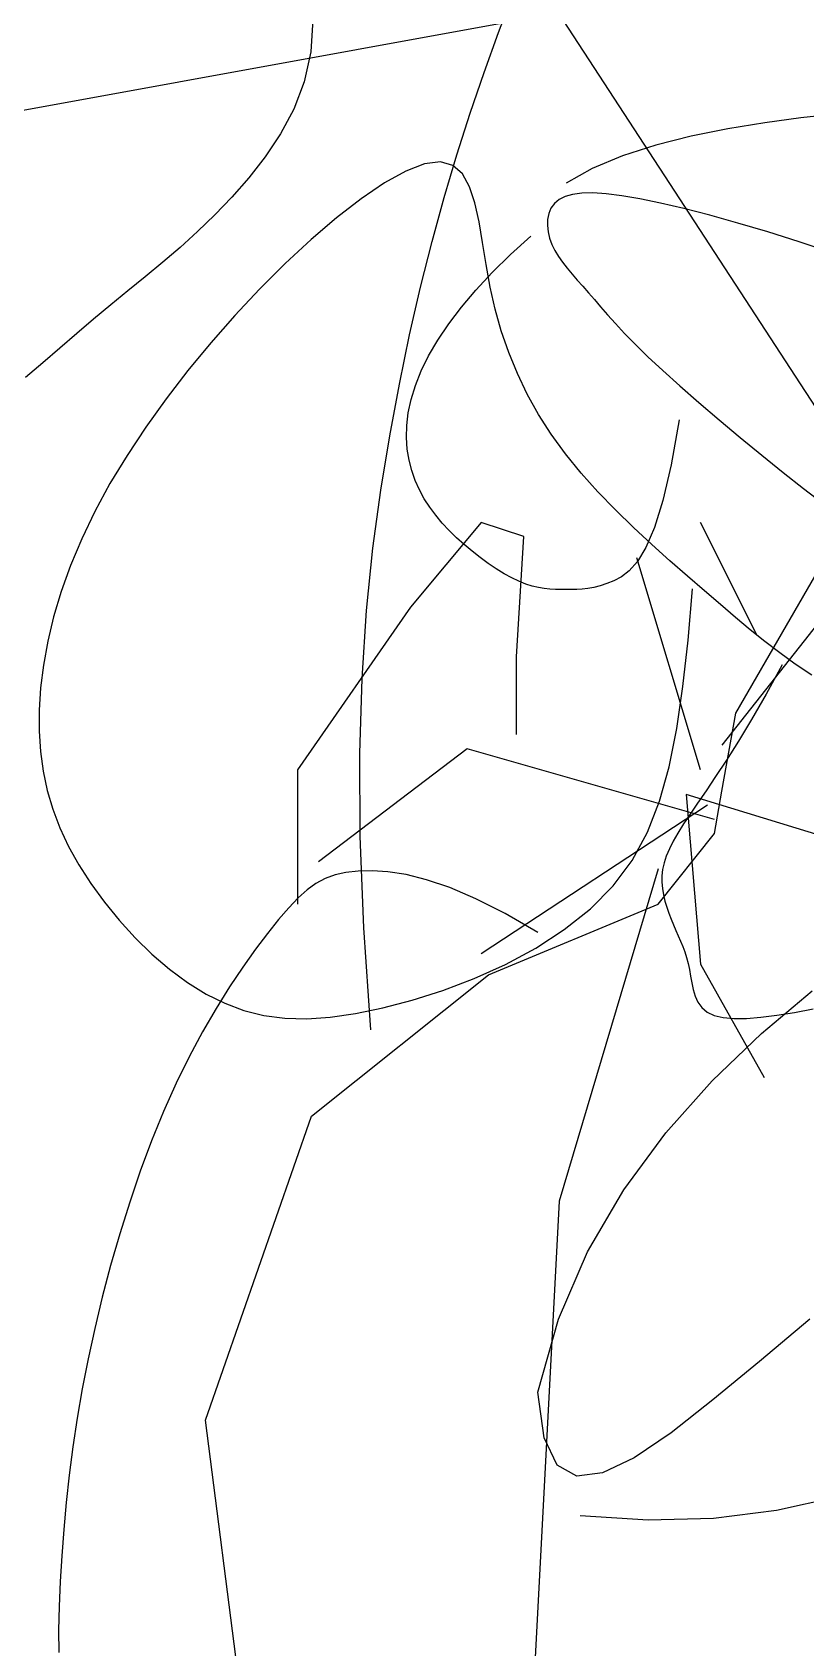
# Model space of a CAD drawing. Header units: metres. Extents: x 10 to 239, y 2 to 253.
# Drawn here: x 98.243 to 99.423, y 54.662 to 57.125 of the extents above; entities that cross this region are included whole.
import ezdxf

# ---------------------------------------------------------------- set-up
doc = ezdxf.new("R2010")
doc.units = ezdxf.units.M
doc.header["$MEASUREMENT"] = 0
doc.layers.add('1', color=7, linetype='Continuous')
doc.layers.add('cot200', color=9, linetype='Continuous')
doc.layers.add('bloques ARBOLES', color=7, linetype='Continuous', true_color=0xb8d897)

# ---------------------------------------------------------------- blocks, each defined once
blk = doc.blocks.new('A$C6F4E7DED')
for p, q in [((1678.98, 2049.2), (1692.9, 2047.69)), ((1692.9, 2047.69), (1707.48, 2045.76)), ((1707.48, 2045.76), (1722.35, 2043.35)), ((1722.35, 2043.35), (1737.12, 2040.38)), ((1737.12, 2040.38), (1751.42, 2036.78)), ((1751.42, 2036.78), (1764.85, 2032.47)), ((1764.85, 2032.47), (1777.04, 2027.37)), ((1777.04, 2027.37), (1787.6, 2021.42)), ((1740.1, 2011.14), (1749.57, 2013.34)), ((1749.57, 2013.34), (1757.92, 2015.06)), ((1757.92, 2015.06), (1765.19, 2016.3)), ((1765.19, 2016.3), (1771.45, 2017.09)), ((1771.45, 2017.09), (1776.79, 2017.44)), ((1776.79, 2017.44), (1781.28, 2017.36)), ((1781.28, 2017.36), (1785, 2016.88)), ((1785, 2016.88), (1788.04, 2016.01)), ((1788.04, 2016.01), (1790.46, 2014.77)), ((1790.46, 2014.77), (1792.33, 2013.17)), ((1792.33, 2013.17), (1793.71, 2011.28)), ((1718.27, 2005.33), (1729.62, 2008.47)), ((1729.62, 2008.47), (1740.1, 2011.14)), ((1793.71, 2011.28), (1794.62, 2009.14)), ((1794.62, 2009.14), (1795.09, 2006.81)), ((1795.09, 2006.81), (1795.16, 2004.35)), ((1693.54, 1997.77), (1706.19, 2001.76)), ((1706.19, 2001.76), (1718.27, 2005.33)), ((1794.24, 1999.25), (1793.31, 1996.72)), ((1794.87, 2001.81), (1794.24, 1999.25)), ((1795.16, 2004.35), (1794.87, 2001.81)), ((1810.02, 1992.67), (1801.86, 2000.08)), ((1680.45, 1993.37), (1693.54, 1997.77)), ((1792.11, 1994.26), (1790.67, 1991.87)), ((1793.31, 1996.72), (1792.11, 1994.26)), ((1817.4, 1985.4), (1810.02, 1992.67)), ((1787.19, 1987.16), (1785.2, 1984.78)), ((1789.02, 1989.51), (1787.19, 1987.16)), ((1790.67, 1991.87), (1789.02, 1989.51)), ((1780.86, 1979.85), (1778.57, 1977.24)), ((1783.08, 1982.36), (1780.86, 1979.85)), ((1785.2, 1984.78), (1783.08, 1982.36)), ((1824, 1978.3), (1817.4, 1985.4)), ((1776.21, 1974.49), (1773.69, 1971.54)), ((1778.57, 1977.24), (1776.21, 1974.49)), ((1829.85, 1971.37), (1824, 1978.3)), ((1770.89, 1968.33), (1767.7, 1964.78)), ((1773.69, 1971.54), (1770.89, 1968.33)), ((1834.97, 1964.63), (1829.85, 1971.37)), ((1763.99, 1960.82), (1759.65, 1956.41)), ((1767.7, 1964.78), (1763.99, 1960.82)), ((1839.37, 1958.1), (1834.97, 1964.63)), ((1759.65, 1956.41), (1754.57, 1951.45)), ((1843.06, 1951.78), (1839.37, 1958.1)), ((1754.57, 1951.45), (1748.62, 1945.9)), ((1846.07, 1945.69), (1843.06, 1951.78)), ((1748.62, 1945.9), (1741.75, 1939.71)), ((1848.42, 1939.85), (1846.07, 1945.69)), ((1741.75, 1939.71), (1734.11, 1933.04)), ((1850.15, 1934.24), (1848.42, 1939.85)), ((1851.29, 1928.88), (1850.15, 1934.24)), ((1734.11, 1933.04), (1725.91, 1926.03)), ((1851.9, 1923.75), (1851.29, 1928.88)), ((1725.91, 1926.03), (1717.37, 1918.88)), ((1741.97, 1925.98), (1745.24, 1907.79)), ((1852.02, 1918.86), (1851.9, 1923.75)), ((1717.37, 1918.88), (1708.69, 1911.75)), ((1851.69, 1914.2), (1852.02, 1918.86)), ((1708.69, 1911.75), (1700.09, 1904.82)), ((1849.88, 1905.55), (1850.96, 1909.76)), ((1850.96, 1909.76), (1851.69, 1914.2)), ((1700.09, 1904.82), (1691.78, 1898.25)), ((1745.24, 1907.79), (1748.6, 1893.5)), ((1846.79, 1897.78), (1848.48, 1901.57)), ((1848.48, 1901.57), (1849.88, 1905.55)), ((1691.78, 1898.25), (1683.97, 1892.23)), ((1844.83, 1894.19), (1846.79, 1897.78)), ((1748.6, 1893.5), (1752.01, 1882.61)), ((1840.2, 1887.51), (1842.63, 1890.77)), ((1842.63, 1890.77), (1844.83, 1894.19)), ((1710.59, 1839.03), (1733.41, 1884.63)), ((1752.01, 1882.61), (1755.43, 1874.59)), ((1804.72, 1878.93), (1821.83, 1884.63)), ((1821.83, 1884.63), (1850.35, 1850.43)), ((1834.77, 1881.38), (1837.58, 1884.38)), ((1837.58, 1884.38), (1840.2, 1887.51)), ((1719.15, 1807.68), (1676.36, 1881.78)), ((1807.57, 1830.48), (1804.72, 1878.93)), ((1825.54, 1872.99), (1828.72, 1875.68)), ((1828.72, 1875.68), (1831.81, 1878.48)), ((1831.81, 1878.48), (1834.77, 1881.38)), ((1733.41, 1784.88), (1759.08, 1870.38)), ((1755.43, 1874.59), (1758.81, 1868.94)), ((1758.81, 1868.94), (1762.12, 1865.16)), ((1819.04, 1868.09), (1822.3, 1870.46)), ((1822.3, 1870.46), (1825.54, 1872.99)), ((1762.12, 1865.16), (1765.32, 1862.73)), ((1765.32, 1862.73), (1768.35, 1861.14)), ((1809.55, 1862.3), (1812.63, 1863.98)), ((1812.63, 1863.98), (1815.8, 1865.92)), ((1815.8, 1865.92), (1819.04, 1868.09)), ((1768.35, 1861.14), (1771.2, 1859.97)), ((1771.2, 1859.97), (1773.87, 1859.08)), ((1773.87, 1859.08), (1776.38, 1858.45)), ((1776.38, 1858.45), (1778.78, 1858.02)), ((1778.78, 1858.02), (1781.07, 1857.77)), ((1781.07, 1857.77), (1783.29, 1857.64)), ((1783.29, 1857.64), (1785.46, 1857.59)), ((1785.46, 1857.59), (1787.6, 1857.58)), ((1787.6, 1857.58), (1789.75, 1857.59)), ((1789.75, 1857.59), (1791.91, 1857.63)), ((1791.91, 1857.63), (1794.12, 1857.75)), ((1794.12, 1857.75), (1796.4, 1857.99)), ((1796.4, 1857.99), (1798.76, 1858.39)), ((1798.76, 1858.39), (1801.24, 1858.98)), ((1801.24, 1858.98), (1803.85, 1859.81)), ((1803.85, 1859.81), (1806.62, 1860.9)), ((1806.62, 1860.9), (1809.55, 1862.3)), ((1850.35, 1850.43), (1895.99, 1784.88)), ((1682.07, 1849.03), (1724.85, 1794.88)), ((1807.57, 1799.13), (1807.57, 1830.48)), ((1724.85, 1776.34), (1719.15, 1807.68)), ((1727.71, 1764.94), (1827.53, 1793.43)), ((1827.53, 1793.43), (1887.43, 1747.84)), ((1895.99, 1784.88), (1895.99, 1730.74)), ((1636.43, 1743.58), (1739.11, 1774.93)), ((1727.71, 1759.24), (1724.85, 1776.34)), ((1739.11, 1774.93), (1733.41, 1706.53)), ((1730.56, 1770.64), (1821.83, 1710.79)), ((1750.52, 1730.74), (1727.71, 1759.24)), ((1750.52, 1744.99), (1790.46, 1611.05)), ((1834.55, 1737.42), (1843.91, 1740.59)), ((1843.91, 1740.59), (1852.18, 1742.65)), ((1852.18, 1742.65), (1859.48, 1743.79)), ((1859.48, 1743.79), (1865.89, 1744.18)), ((1865.89, 1744.18), (1871.51, 1744.04)), ((1871.51, 1744.04), (1876.44, 1743.49)), ((1876.44, 1743.49), (1880.83, 1742.53)), ((1880.83, 1742.53), (1884.81, 1741.09)), ((1884.81, 1741.09), (1888.53, 1739.11)), ((1888.53, 1739.11), (1892.13, 1736.53)), ((1812.2, 1726.99), (1824.01, 1732.95)), ((1824.01, 1732.95), (1834.55, 1737.42)), ((1892.13, 1736.53), (1895.74, 1733.28)), ((1895.74, 1733.28), (1899.52, 1729.32)), ((1818.98, 1702.24), (1750.52, 1730.74)), ((1799.01, 1719.34), (1812.2, 1726.99)), ((1899.52, 1729.32), (1903.6, 1724.56)), ((1903.6, 1724.56), (1908.08, 1718.98)), ((1908.08, 1718.98), (1912.93, 1712.58)), ((1733.41, 1706.53), (1707.74, 1660.93)), ((1912.93, 1712.58), (1918.06, 1705.39)), ((1890.28, 1645.25), (1818.98, 1702.24)), ((1918.06, 1705.39), (1923.38, 1697.43)), ((1708.76, 1678.59), (1688.3, 1695.82)), ((1923.38, 1697.43), (1928.82, 1688.74)), ((1928.82, 1688.74), (1934.28, 1679.35)), ((1728.62, 1659.52), (1708.76, 1678.59)), ((1934.28, 1679.35), (1939.69, 1669.27)), ((1939.69, 1669.27), (1944.95, 1658.54)), ((1747.31, 1638.55), (1728.62, 1659.52)), ((1944.95, 1658.54), (1950.01, 1647.21)), ((1933.07, 1522.71), (1890.28, 1645.25)), ((1950.01, 1647.21), (1954.82, 1635.36)), ((1764.27, 1615.59), (1747.31, 1638.55)), ((1954.82, 1635.36), (1959.38, 1623.11)), ((1959.38, 1623.11), (1963.67, 1610.57)), ((1778.91, 1590.58), (1764.27, 1615.59)), ((1790.46, 1611.05), (1804.72, 1337.47)), ((1963.67, 1610.57), (1967.67, 1597.86)), ((1967.67, 1597.86), (1971.36, 1585.07)), ((1790.68, 1563.44), (1778.91, 1590.58)), ((1971.36, 1585.07), (1974.73, 1572.34)), ((1974.73, 1572.34), (1977.75, 1559.75)), ((1689.25, 1563.48), (1709.64, 1546.45)), ((1799.01, 1534.1), (1790.68, 1563.44)), ((1977.75, 1559.75), (1980.43, 1547.42)), ((1709.64, 1546.45), (1728.38, 1530.92)), ((1980.43, 1547.42), (1982.78, 1535.34)), ((1728.38, 1530.92), (1745.26, 1517.67)), ((1796.5, 1515.66), (1799.01, 1534.1)), ((1982.78, 1535.34), (1984.81, 1523.53)), ((1745.26, 1517.67), (1760.15, 1507.56)), ((1918.81, 1411.56), (1933.07, 1522.71)), ((1984.81, 1523.53), (1986.55, 1511.96)), ((1791.2, 1504.64), (1796.5, 1515.66)), ((1986.55, 1511.96), (1988.02, 1500.64)), ((1760.15, 1507.56), (1772.87, 1501.45)), ((1783.27, 1500.19), (1791.2, 1504.64)), ((1772.87, 1501.45), (1783.27, 1500.19)), ((1988.02, 1500.64), (1989.25, 1489.55)), ((1678.41, 1491.74), (1702.79, 1486.35)), ((1702.79, 1486.35), (1728.18, 1483.17)), ((1989.25, 1489.55), (1990.26, 1478.71)), ((1728.18, 1483.17), (1754.56, 1482.39)), ((1754.56, 1482.39), (1781.9, 1484.23)), ((1990.26, 1478.71), (1991.07, 1468.08)), ((1991.07, 1468.08), (1991.69, 1457.71)), ((1991.69, 1457.71), (1992.11, 1447.68)), ((1992.11, 1447.68), (1992.33, 1438.11)), ((1992.33, 1438.11), (1992.31, 1429.14)), ((1322.96, 623.06), (1116.26, 306.06)), ((1338.77, 602.34), (1332.74, 618.35)), ((1322.96, 608.66), (1745.98, 531.81)), ((1413.68, 607.64), (1414.48, 594.54)), ((1344.59, 586.24), (1338.77, 602.34)), ((1414.48, 594.54), (1417.15, 582.54)), ((1350.19, 569.87), (1344.59, 586.24)), ((1417.15, 582.54), (1421.34, 571.55)), ((1355.55, 553.11), (1350.19, 569.87)), ((1421.34, 571.55), (1426.71, 561.49)), ((1426.71, 561.49), (1432.89, 552.27)), ((1353.34, 545.38), (1357.19, 548.81)), ((1360.68, 535.88), (1355.55, 553.11)), ((1357.19, 548.81), (1362.22, 550.22)), ((1362.22, 550.22), (1368.61, 549.39)), ((1368.61, 549.39), (1376.2, 546.49)), ((1432.89, 552.27), (1439.53, 543.81)), ((1350.46, 540.24), (1353.34, 545.38)), ((1376.2, 546.49), (1384.79, 541.75)), ((1384.79, 541.75), (1394.17, 535.41)), ((1439.53, 543.81), (1446.34, 536.03)), ((1348.3, 533.71), (1350.46, 540.24)), ((1365.57, 518.1), (1360.68, 535.88)), ((1394.17, 535.41), (1404.1, 527.72)), ((1446.34, 536.03), (1453.25, 528.83)), ((1346.63, 526.08), (1348.3, 533.71)), ((1404.1, 527.72), (1414.38, 518.92)), ((1453.25, 528.83), (1460.21, 522.11)), ((1345.21, 517.68), (1346.63, 526.08)), ((1460.21, 522.11), (1467.22, 515.79)), ((1343.81, 508.81), (1345.21, 517.68)), ((1370.22, 499.68), (1365.57, 518.1)), ((1414.38, 518.92), (1424.8, 509.26)), ((1467.22, 515.79), (1474.25, 509.78)), ((1342.19, 499.78), (1343.81, 508.81)), ((1424.8, 509.26), (1435.13, 498.98)), ((1474.25, 509.78), (1481.27, 503.96)), ((1481.27, 503.96), (1488.27, 498.26)), ((1340.16, 490.85), (1342.19, 499.78)), ((1374.62, 480.53), (1370.22, 499.68)), ((1435.13, 498.98), (1445.18, 488.3)), ((1488.27, 498.26), (1495.21, 492.58)), ((1337.66, 482.07), (1340.16, 490.85)), ((1495.21, 492.58), (1502.09, 486.84)), ((1334.67, 473.44), (1337.66, 482.07)), ((1445.18, 488.3), (1454.87, 477.32)), ((1502.09, 486.84), (1508.93, 481.03)), ((1378.76, 460.59), (1374.62, 480.53)), ((1454.87, 477.32), (1464.12, 466.11)), ((1508.93, 481.03), (1515.77, 475.17)), ((1331.17, 464.96), (1334.67, 473.44)), ((1515.77, 475.17), (1522.65, 469.26)), ((1522.65, 469.26), (1529.61, 463.32)), ((1327.15, 456.63), (1331.17, 464.96)), ((1464.12, 466.11), (1472.88, 454.76)), ((1322.59, 448.45), (1327.15, 456.63)), ((1382.65, 439.75), (1378.76, 460.59)), ((1472.88, 454.76), (1481.07, 443.32)), ((1317.46, 440.42), (1322.59, 448.45)), ((1481.07, 443.32), (1488.64, 431.89)), ((1311.75, 432.54), (1317.46, 440.42)), ((1386.25, 417.87), (1382.65, 439.75)), ((1305.46, 424.82), (1311.75, 432.54)), ((1488.64, 431.89), (1495.51, 420.53)), ((1298.7, 417.27), (1305.46, 424.82)), ((1291.61, 409.93), (1298.7, 417.27)), ((1389.42, 394.58), (1386.25, 417.87)), ((1495.51, 420.53), (1501.62, 409.33)), ((1284.31, 402.82), (1291.61, 409.93)), ((1501.62, 409.33), (1506.92, 398.33)), ((1276.93, 395.98), (1284.31, 402.82)), ((1506.92, 398.33), (1511.44, 387.59)), ((1269.61, 389.42), (1276.93, 395.98)), ((1391.99, 369.43), (1389.42, 394.58)), ((1262.48, 383.19), (1269.61, 389.42)), ((1511.44, 387.59), (1515.2, 377.1)), ((1255.67, 377.3), (1262.48, 383.19)), ((1262.31, 357.48), (1260.47, 378.11)), ((1243.16, 366.57), (1249.26, 371.78)), ((1249.26, 371.78), (1255.67, 377.3)), ((1515.2, 377.1), (1518.25, 366.9)), ((1237.23, 361.63), (1243.16, 366.57)), ((1393.82, 341.98), (1391.99, 369.43)), ((1518.25, 366.9), (1520.62, 356.99)), ((1231.33, 356.89), (1237.23, 361.63)), ((1219.05, 347.81), (1225.32, 352.3)), ((1225.32, 352.3), (1231.33, 356.89)), ((1264.35, 338.75), (1262.31, 357.48)), ((1520.62, 356.99), (1522.35, 347.41)), ((1212.39, 343.35), (1219.05, 347.81)), ((1224.31, 347.47), (1230.78, 335.73)), ((1522.35, 347.41), (1523.48, 338.16)), ((1266.81, 321.77), (1264.35, 338.75)), ((1394.72, 311.79), (1393.82, 341.98)), ((1230.78, 335.73), (1236.67, 325.51)), ((1523.48, 338.16), (1524.05, 329.27)), ((1524.05, 329.27), (1524.09, 320.75)), ((1236.67, 325.51), (1242.02, 316.67)), ((1269.89, 306.41), (1266.81, 321.77)), ((1524.09, 320.75), (1523.58, 312.54)), ((1242.02, 316.67), (1246.85, 309.03)), ((1246.85, 309.03), (1251.18, 302.44)), ((1273.79, 292.53), (1269.89, 306.41)), ((1394.54, 278.43), (1394.72, 311.79)), ((1523.58, 312.54), (1522.51, 304.59)), ((1251.18, 302.44), (1255.04, 296.74)), ((1522.51, 304.59), (1520.85, 296.85)), ((1255.04, 296.74), (1258.47, 291.76)), ((1520.85, 296.85), (1518.59, 289.26)), ((1258.47, 291.76), (1261.49, 287.34)), ((1261.49, 287.34), (1264.12, 283.35)), ((1278.72, 280), (1273.79, 292.53)), ((1518.59, 289.26), (1515.72, 281.77)), ((1264.12, 283.35), (1266.38, 279.7)), ((1515.72, 281.77), (1512.2, 274.31)), ((1266.38, 279.7), (1268.28, 276.36)), ((1268.28, 276.36), (1269.84, 273.27)), ((1284.9, 268.68), (1278.72, 280)), ((1393.1, 241.44), (1394.54, 278.43)), ((1512.2, 274.31), (1508.03, 266.83)), ((1269.84, 273.27), (1271.07, 270.39)), ((1271.07, 270.39), (1271.98, 267.65)), ((1271.98, 267.65), (1272.57, 265.01)), ((1292.52, 258.43), (1284.9, 268.68)), ((1272.57, 265.01), (1272.88, 262.43)), ((1272.88, 262.43), (1272.91, 259.85)), ((1508.03, 266.83), (1503.2, 259.31)), ((1272.25, 254.74), (1271.64, 252.23)), ((1272.68, 257.29), (1272.25, 254.74)), ((1272.91, 259.85), (1272.68, 257.29)), ((1301.7, 249.14), (1292.52, 258.43)), ((1503.2, 259.31), (1497.77, 251.84)), ((1270.89, 249.75), (1270.04, 247.33)), ((1271.64, 252.23), (1270.89, 249.75)), ((1312.22, 240.77), (1301.7, 249.14)), ((1497.77, 251.84), (1491.81, 244.53)), ((1268.15, 242.67), (1267.19, 240.45)), ((1269.11, 244.97), (1268.15, 242.67)), ((1270.04, 247.33), (1269.11, 244.97)), ((1390.26, 200.39), (1393.1, 241.44)), ((1491.81, 244.53), (1485.4, 237.51)), ((1265.32, 236.13), (1264.44, 233.97)), ((1266.24, 238.28), (1265.32, 236.13)), ((1267.19, 240.45), (1266.24, 238.28)), ((1323.75, 233.32), (1312.22, 240.77)), ((1485.4, 237.51), (1478.61, 230.91)), ((1262.89, 229.5), (1262.24, 227.13)), ((1263.63, 231.77), (1262.89, 229.5)), ((1264.44, 233.97), (1263.63, 231.77)), ((1335.98, 226.76), (1323.75, 233.32)), ((1478.61, 230.91), (1471.53, 224.84)), ((1261.26, 221.99), (1260.82, 219.27)), ((1261.7, 224.63), (1261.26, 221.99)), ((1262.24, 227.13), (1261.7, 224.63)), ((1348.58, 221.08), (1335.98, 226.76)), ((1471.53, 224.84), (1464.22, 219.43)), ((1260.28, 216.56), (1259.5, 213.95)), ((1260.82, 219.27), (1260.28, 216.56)), ((1361.24, 216.27), (1348.58, 221.08)), ((1373.64, 212.31), (1361.24, 216.27)), ((1464.22, 219.43), (1456.76, 214.8)), ((1219.42, 207.37), (1211.81, 208.79)), ((1256.81, 209.35), (1254.66, 207.54)), ((1258.38, 211.52), (1256.81, 209.35)), ((1259.5, 213.95), (1258.38, 211.52)), ((1385.45, 209.2), (1373.64, 212.31)), ((1396.44, 206.91), (1385.45, 209.2)), ((1449.19, 211.04), (1441.45, 208.18)), ((1456.76, 214.8), (1449.19, 211.04)), ((1226.46, 206.23), (1219.42, 207.37)), ((1232.9, 205.41), (1226.46, 206.23)), ((1238.7, 204.96), (1232.9, 205.41)), ((1243.81, 204.9), (1238.7, 204.96)), ((1248.2, 205.29), (1243.81, 204.9)), ((1251.82, 206.16), (1248.2, 205.29)), ((1254.66, 207.54), (1251.82, 206.16)), ((1406.62, 205.46), (1396.44, 206.91)), ((1416.11, 204.85), (1406.62, 205.46)), ((1425.01, 205.09), (1416.11, 204.85)), ((1433.42, 206.2), (1425.01, 205.09)), ((1441.45, 208.18), (1433.42, 206.2))]:
    blk.add_line(p, q)
blk = doc.blocks.new('asddsd')
at = {"layer": 'bloques ARBOLES', "xscale": -0.00378276582045174, "yscale": 0.00378276582045174, "zscale": 0.00378276582045174}
for p in [(85.3903, 45.5439, 1.2423), (87.1913, 39.9464, 1.2423)]:
    blk.add_blockref('A$C6F4E7DED', p, dxfattribs=at)

msp = doc.modelspace()

# ---------------------------------------------------------------- linework, layer by layer
at = {"layer": 'cot200'}
for points, knots in [([(105.215, 34.10371), (103.29078, 34.12742), (101.5175, 34.52126), (99.89572, 35.28658), (99.01349, 35.70291), (98.17608, 36.22917), (97.3836, 36.86557), (94.26818, 39.36743), (91.84697, 43.57158), (90.12537, 49.4912), (89.99638, 49.9347), (89.87133, 50.38782), (89.75033, 50.85097), (88.88037, 54.18111), (88.22034, 58.02966), (87.76942, 62.39456)], [2.7323709, 2.7323709, 2.7323709, 2.7323709, 2.9382831, 2.9382831, 2.9382831, 3.0502975, 3.0502975, 3.0502975, 3.4906512, 3.4906512, 3.4906512, 3.5236424, 3.5236424, 3.5236424, 3.7608538, 3.7608538, 3.7608538, 3.7608538]), ([(105.215, 38.77893), (103.21805, 39.64315), (101.44463, 41.05548), (99.89572, 43.01834), (98.29825, 45.04274), (96.93959, 47.65274), (95.82084, 50.85097), (94.68617, 54.09467), (93.79828, 57.94346), (93.15601, 62.39456)], [2.92332982, 2.92332982, 2.92332982, 2.92332982, 3.17348293, 3.17348293, 3.17348293, 3.43147912, 3.43147912, 3.43147912, 3.69314249, 3.69314249, 3.69314249, 3.69314249])]:
    msp.add_open_spline(points, degree=3, knots=knots, dxfattribs=at)

# ---------------------------------------------------------------- block references
at = {"layer": '1', "lineweight": 0}
msp.add_blockref('asddsd', (18.62841, 9.30206), dxfattribs=at)

doc.saveas('drawing.dxf')
